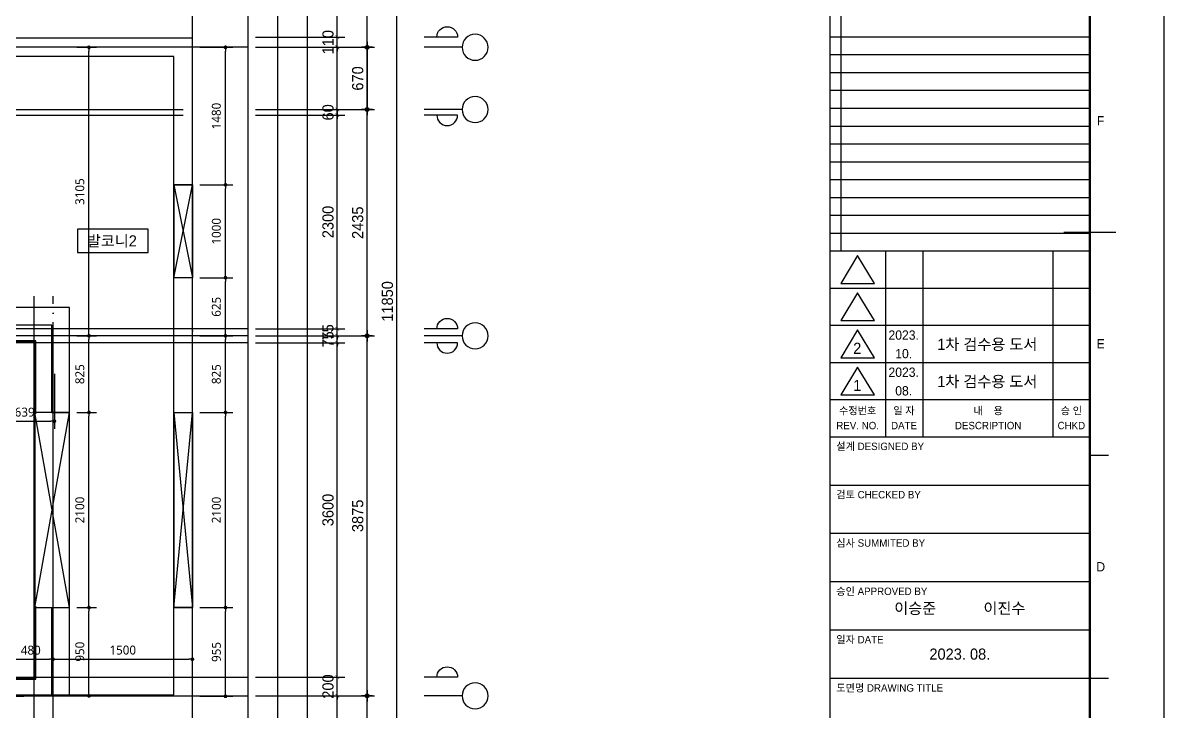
# Model space of a CAD drawing. Header units: millimetres. Extents: x 0 to 92204, y -190080 to 23760.
# Drawn here: x 21352 to 33640, y -64554 to -57146 of the extents above; entities that cross this region are included whole.
import ezdxf
from ezdxf.enums import TextEntityAlignment as Align

# ---------------------------------------------------------------- set-up
doc = ezdxf.new("R2010")
doc.units = ezdxf.units.MM
doc.header["$LTSCALE"] = 100
doc.linetypes.add('AUDIT_D_220706163347-0', pattern=[0])
doc.linetypes.add('CEN', pattern=[62, 60, -1, 0, -1])
doc.layers.get('defpoints').update_dxf_attribs({"color": 139})
for name, color, linetype in [('A-치수', 7, 'AUDIT_D_220706163347-0'), ('AA-BORD-FORM', 7, 'Continuous'), ('AA-BORD-TEXT', 3, 'Continuous'), ('AA-XXXX-DIMS', 7, 'Continuous'), ('CEN_CON', 1, 'CEN'), ('CEN_WALL', 12, 'CEN'), ('CONC', 2, 'Continuous'), ('DIM', 7, 'AUDIT_D_220706163347-0'), ('ELE3_CON', 7, 'Continuous'), ('MC', 135, 'Continuous'), ('sheet-안양진흥$0$AA-BORD-TEXT', 3, 'Continuous'), ('WAL', 3, 'Continuous'), ('WAL_DRY', 7, 'Continuous'), ('실명', 3, 'AUDIT_D_220706163347-0'), ('실명박스', 7, 'AUDIT_D_220706163347-0'), ('창호-open', 4, 'Continuous')]:
    doc.layers.add(name, color=color, linetype=linetype)
doc.styles.add('HAUD01', font='Dotum.ttf')
doc.styles.add('sheet-안양진흥$0$HAUD01', font='Dotum.ttf')
doc.styles.add('맑은 고딕', font='malgun.ttf')
doc.styles.add('맑은고딕', font='malgun.ttf', dxfattribs={"width": 0.9})
doc.dimstyles.new('DIM_40', dxfattribs={"dimscale": 40, "dimtxt": 3, "dimasz": 1, "dimexe": 2, "dimexo": 2, "dimgap": 1, "dimtad": 1, "dimdec": 0, "dimzin": 0, "dimdsep": 46, "dimtxsty": '맑은고딕', "dimblk1": 'DIMDOT', "dimblk2": 'DIMDOT', "dimsah": 1, "dimcen": 0.09, "dimdle": 2, "dimclrd": 7, "dimclre": 7, "dimclrt": 3, "dimadec": 0, "dimazin": 0, "dimtfac": 1, "dimtdec": 0, "dimtix": 1, "dimtmove": 2, "dimatfit": 3, "dimldrblk": 'DIMDOT', "dimfxl": 2, "dimtolj": 1, "dimtzin": 0, "dimarcsym": 0})
doc.dimstyles.new('MCDIM_40', dxfattribs={"dimscale": 40, "dimtxt": 3, "dimasz": 1, "dimexe": 2, "dimexo": 2, "dimgap": 1, "dimtad": 1, "dimdec": 0, "dimzin": 0, "dimdsep": 46, "dimtxsty": '맑은고딕', "dimblk1": 'ARCHTICK', "dimblk2": 'ARCHTICK', "dimsah": 1, "dimcen": 0.09, "dimdle": 2, "dimclrd": 7, "dimclre": 7, "dimclrt": 3, "dimadec": 0, "dimazin": 0, "dimtfac": 1, "dimtdec": 0, "dimtix": 1, "dimtmove": 2, "dimatfit": 3, "dimldrblk": 'ARCHTICK', "dimfxl": 1, "dimtolj": 1, "dimtzin": 0, "dimarcsym": 0})
doc.dimstyles.new('NDIM40-in', dxfattribs={"dimscale": 40, "dimtxt": 2.4, "dimasz": 1, "dimexe": 2, "dimexo": 2, "dimgap": 1.2, "dimtad": 1, "dimdec": 0, "dimrnd": 0.25, "dimzin": 0, "dimdsep": 46, "dimtxsty": '맑은 고딕', "dimblk": 'DOT', "dimcen": 5, "dimclrd": 256, "dimclre": 256, "dimclrt": 3, "dimadec": 0, "dimazin": 0, "dimtfac": 1, "dimtdec": 0, "dimtix": 1, "dimtmove": 2, "dimatfit": 1, "dimldrblk": 'DIMDOT', "dimfxl": 0, "dimtolj": 1, "dimtzin": 0, "dimarcsym": 0})

# ---------------------------------------------------------------- blocks, each defined once
blk = doc.blocks.new('U-84B(기본)', base_point=(204212, -50485))
at = {"layer": 'CEN_CON'}
for p, q in [((219112, -50978), (219112, -38455)), ((219712, -41825), (214787, -41825)), ((217037, -48805), (219712, -48805))]:
    blk.add_line(p, q, dxfattribs=at)
at = {"layer": 'CEN_WALL'}
for p, q in [((215432, -42495), (219012, -42495)), ((217612, -50785), (217612, -44505)), ((219712, -44930), (214787, -44930)), ((214787, -48810), (217297, -48810))]:
    blk.add_line(p, q, dxfattribs=at)
at = {"layer": 'CONC'}
for p, q in [((219112, -41725), (216592, -41725)), ((219112, -43305), (219112, -41725)), ((218912, -41925), (215084, -41925)), ((218912, -43305), (218912, -41925)), ((219112, -43305), (218912, -43305)), ((218912, -45755), (218912, -44305)), ((219112, -44305), (218912, -44305)), ((219112, -45755), (219112, -44305)), ((218912, -45755), (219112, -45755)), ((218912, -48795), (218912, -47855)), ((218912, -47855), (219112, -47855)), ((219112, -50485), (219112, -47855)), ((217137, -48795), (218912, -48795))]:
    blk.add_line(p, q, dxfattribs=at)
at = {"layer": 'ELE3_CON'}
for p, q in [((218912, -43305), (218912, -44305)), ((219112, -43305), (219112, -44305)), ((218912, -45755), (218912, -47855))]:
    blk.add_line(p, q, dxfattribs=at)
at = {"layer": 'MC'}
for p, q in [((215432, -42555), (219012, -42555)), ((217407, -50785), (217407, -44505)), ((219712, -44855), (214787, -44855)), ((219712, -45005), (214787, -45005)), ((214787, -48605), (219712, -48605))]:
    blk.add_line(p, q, dxfattribs=at)
at = {"layer": 'WAL'}
for p, q in [((217787, -44625), (217167, -44625)), ((217787, -45755), (217787, -44625)), ((217597, -44815), (216977, -44815)), ((217597, -45755), (217597, -44815)), ((217597, -45755), (217787, -45755)), ((217597, -48795), (217597, -47855)), ((217597, -47855), (217787, -47855)), ((217787, -48795), (217787, -47855))]:
    blk.add_line(p, q, dxfattribs=at)
at = {"layer": 'WAL_DRY'}
for p, q in [((217427, -44985), (216817, -44985)), ((217417, -44995), (216817, -44995)), ((217417, -45770), (217417, -44995)), ((217427, -45770), (217427, -44985)), ((217417, -48615), (217417, -47840)), ((217427, -48625), (217427, -47840)), ((217122, -48615), (217417, -48615)), ((217122, -48625), (217427, -48625))]:
    blk.add_line(p, q, dxfattribs=at)
blk = doc.blocks.new('_ArchTick')
at = {"color": 0, "linetype": 'ByBlock', "const_width": 0.15}
blk.add_lwpolyline([(-0.5, -0.5), (0.5, 0.5)], dxfattribs=at)
blk = doc.blocks.new('*D2497')
at = {"layer": 'defpoints', "color": 0, "transparency": 16777216}
for p in [(23778, -84199), (23778, -84274), (24738, -84199)]:
    blk.add_point(p, dxfattribs=at)
at = {"layer": 'DIM', "color": 7, "lineweight": -2, "transparency": 16777216}
for p, q in [((24738, -84199), (24738, -84159)), ((23858, -84199), (24818, -84199)), ((23858, -84274), (24818, -84274)), ((24738, -84274), (24738, -84199)), ((24738, -84274), (24738, -84314))]:
    blk.add_line(p, q, dxfattribs=at)
at = {"layer": 'DIM', "color": 7, "lineweight": -2, "transparency": 16777216, "xscale": 40, "yscale": 40, "zscale": 40}
for p, rotation in [((24738, -84199), 270), ((24738, -84274), 90)]:
    blk.add_blockref('_ArchTick', p, dxfattribs=dict(at, rotation=rotation))
at = {"layer": 'DIM', "color": 3, "transparency": 16777216, "insert": (24638, -84237), "char_height": 120, "attachment_point": 5, "rotation": 90, "style": 'HAUD01'}
blk.add_mtext('\\A1;75', dxfattribs=at)
blk = doc.blocks.new('*D2498')
at = {"layer": 'defpoints', "color": 0, "transparency": 16777216}
for p in [(23778, -81899), (24738, -81899), (23778, -84199)]:
    blk.add_point(p, dxfattribs=at)
at = {"layer": 'DIM', "color": 7, "lineweight": -2, "transparency": 16777216}
for p, q in [((24738, -84279), (24738, -81819)), ((23858, -81899), (24818, -81899)), ((23858, -84199), (24818, -84199))]:
    blk.add_line(p, q, dxfattribs=at)
at = {"layer": 'DIM', "color": 7, "lineweight": -2, "transparency": 16777216, "xscale": 40, "yscale": 40, "zscale": 40}
for p, rotation in [((24738, -81899), 90), ((24738, -84199), 270)]:
    blk.add_blockref('_ArchTick', p, dxfattribs=dict(at, rotation=rotation))
at = {"layer": 'DIM', "color": 3, "transparency": 16777216, "insert": (24638, -83049), "char_height": 120, "attachment_point": 5, "rotation": 90, "style": 'HAUD01'}
blk.add_mtext('\\A1;2300', dxfattribs=at)
blk = doc.blocks.new('*D2499')
at = {"layer": 'defpoints', "color": 0, "transparency": 16777216}
for p in [(23778, -81839), (23778, -81899), (24738, -81899)]:
    blk.add_point(p, dxfattribs=at)
at = {"layer": 'DIM', "color": 7, "lineweight": -2, "transparency": 16777216}
for p, q in [((24738, -81839), (24738, -81799)), ((23858, -81839), (24818, -81839)), ((23858, -81899), (24818, -81899)), ((24738, -81839), (24738, -81899)), ((24738, -81899), (24738, -81939))]:
    blk.add_line(p, q, dxfattribs=at)
at = {"layer": 'DIM', "color": 7, "lineweight": -2, "transparency": 16777216, "xscale": 40, "yscale": 40, "zscale": 40}
for p, rotation in [((24738, -81839), 270), ((24738, -81899), 90)]:
    blk.add_blockref('_ArchTick', p, dxfattribs=dict(at, rotation=rotation))
at = {"layer": 'DIM', "color": 3, "transparency": 16777216, "insert": (24638, -81869), "char_height": 120, "attachment_point": 5, "rotation": 90, "style": 'HAUD01'}
blk.add_mtext('\\A1;60', dxfattribs=at)
blk = doc.blocks.new('DIMDOT')
at = {"layer": 'AA-XXXX-DIMS'}
for p, q in [((-1.5, 0), (1.5, 0)), ((0, -1.5), (0, 1.5))]:
    blk.add_line(p, q, dxfattribs=at)
for radius in [0.5, 0.25]:
    blk.add_circle((0, 0), radius, dxfattribs=at)
blk = doc.blocks.new('*D2500')
at = {"layer": 'defpoints', "color": 0, "transparency": 16777216}
for p in [(23778, -81169), (23778, -81839), (25058, -81839)]:
    blk.add_point(p, dxfattribs=at)
at = {"layer": 'DIM', "color": 7, "lineweight": -2, "transparency": 16777216}
for p, q in [((23858, -81169), (25138, -81169)), ((25058, -81209), (25058, -81799)), ((23858, -81839), (25138, -81839))]:
    blk.add_line(p, q, dxfattribs=at)
at = {"layer": 'DIM', "color": 7, "lineweight": -2, "transparency": 16777216, "xscale": 40, "yscale": 40, "zscale": 40}
for p, rotation in [((25058, -81169), 90), ((25058, -81839), 270)]:
    blk.add_blockref('DIMDOT', p, dxfattribs=dict(at, rotation=rotation))
at = {"layer": 'DIM', "color": 3, "transparency": 16777216, "insert": (24958, -81504), "char_height": 120, "attachment_point": 5, "rotation": 90, "style": 'HAUD01'}
blk.add_mtext('\\A1;670', dxfattribs=at)
blk = doc.blocks.new('중심')
at = {"layer": 'DIM'}
blk.add_line((-350, 0), (0, 0), dxfattribs=at)
blk.add_circle((-470, 0), 120, dxfattribs=at)
blk = doc.blocks.new('*D2501')
at = {"layer": 'defpoints', "color": 0, "transparency": 16777216}
for p in [(23778, -81059), (24738, -81059), (23778, -81169)]:
    blk.add_point(p, dxfattribs=at)
at = {"layer": 'DIM', "color": 7, "lineweight": -2, "transparency": 16777216}
for p, q in [((23858, -81059), (24818, -81059)), ((24738, -81059), (24738, -81019)), ((24738, -81169), (24738, -81059)), ((23858, -81169), (24818, -81169)), ((24738, -81169), (24738, -81209))]:
    blk.add_line(p, q, dxfattribs=at)
at = {"layer": 'DIM', "color": 7, "lineweight": -2, "transparency": 16777216, "xscale": 40, "yscale": 40, "zscale": 40}
for p, rotation in [((24738, -81059), 270), ((24738, -81169), 90)]:
    blk.add_blockref('_ArchTick', p, dxfattribs=dict(at, rotation=rotation))
at = {"layer": 'DIM', "color": 3, "transparency": 16777216, "insert": (24638, -81114), "char_height": 120, "attachment_point": 5, "rotation": 90, "style": 'HAUD01'}
blk.add_mtext('\\A1;110', dxfattribs=at)
blk = doc.blocks.new('*D2502')
at = {"layer": 'defpoints', "color": 0, "transparency": 16777216}
for p in [(23778, -79019), (24738, -79019), (23778, -81059)]:
    blk.add_point(p, dxfattribs=at)
at = {"layer": 'DIM', "color": 7, "lineweight": -2, "transparency": 16777216}
for p, q in [((24738, -81139), (24738, -78939)), ((23858, -79019), (24818, -79019)), ((23858, -81059), (24818, -81059))]:
    blk.add_line(p, q, dxfattribs=at)
at = {"layer": 'DIM', "color": 7, "lineweight": -2, "transparency": 16777216, "xscale": 40, "yscale": 40, "zscale": 40}
for p, rotation in [((24738, -79019), 90), ((24738, -81059), 270)]:
    blk.add_blockref('_ArchTick', p, dxfattribs=dict(at, rotation=rotation))
at = {"layer": 'DIM', "color": 3, "transparency": 16777216, "insert": (24638, -80039), "char_height": 120, "attachment_point": 5, "rotation": 90, "style": 'HAUD01'}
blk.add_mtext('\\A1;2040', dxfattribs=at)
blk = doc.blocks.new('*D2767')
at = {"layer": 'defpoints', "color": 0, "transparency": 16777216}
for p in [(23778, -77979), (25378, -77979), (23778, -89829)]:
    blk.add_point(p, dxfattribs=at)
at = {"layer": 'DIM', "color": 7, "lineweight": -2, "transparency": 16777216}
for p, q in [((23858, -77979), (25458, -77979)), ((25378, -89789), (25378, -78019)), ((23858, -89829), (25458, -89829))]:
    blk.add_line(p, q, dxfattribs=at)
at = {"layer": 'DIM', "color": 7, "lineweight": -2, "transparency": 16777216, "xscale": 40, "yscale": 40, "zscale": 40}
for p, rotation in [((25378, -77979), 90), ((25378, -89829), 270)]:
    blk.add_blockref('DIMDOT', p, dxfattribs=dict(at, rotation=rotation))
at = {"layer": 'DIM', "color": 3, "transparency": 16777216, "insert": (25278, -83904), "char_height": 120, "attachment_point": 5, "rotation": 90, "style": 'HAUD01'}
blk.add_mtext('\\A1;11850', dxfattribs=at)
blk = doc.blocks.new('*D2768')
at = {"layer": 'defpoints', "color": 0, "transparency": 16777216}
for p in [(23778, -88149), (25058, -88149), (23778, -89829)]:
    blk.add_point(p, dxfattribs=at)
at = {"layer": 'DIM', "color": 7, "lineweight": -2, "transparency": 16777216}
for p, q in [((23858, -88149), (25138, -88149)), ((25058, -89789), (25058, -88189)), ((23858, -89829), (25138, -89829))]:
    blk.add_line(p, q, dxfattribs=at)
at = {"layer": 'DIM', "color": 7, "lineweight": -2, "transparency": 16777216, "xscale": 40, "yscale": 40, "zscale": 40}
for p, rotation in [((25058, -88149), 90), ((25058, -89829), 270)]:
    blk.add_blockref('DIMDOT', p, dxfattribs=dict(at, rotation=rotation))
at = {"layer": 'DIM', "color": 3, "transparency": 16777216, "insert": (24958, -88989), "char_height": 120, "attachment_point": 5, "rotation": 90, "style": 'HAUD01'}
blk.add_mtext('\\A1;1680', dxfattribs=at)
blk = doc.blocks.new('*D2769')
at = {"layer": 'defpoints', "color": 0, "transparency": 16777216}
for p in [(23778, -84274), (25058, -84274), (23778, -88149)]:
    blk.add_point(p, dxfattribs=at)
at = {"layer": 'DIM', "color": 7, "lineweight": -2, "transparency": 16777216}
for p, q in [((23858, -84274), (25138, -84274)), ((25058, -88109), (25058, -84314)), ((23858, -88149), (25138, -88149))]:
    blk.add_line(p, q, dxfattribs=at)
at = {"layer": 'DIM', "color": 7, "lineweight": -2, "transparency": 16777216, "xscale": 40, "yscale": 40, "zscale": 40}
for p, rotation in [((25058, -84274), 90), ((25058, -88149), 270)]:
    blk.add_blockref('DIMDOT', p, dxfattribs=dict(at, rotation=rotation))
at = {"layer": 'DIM', "color": 3, "transparency": 16777216, "insert": (24958, -86212), "char_height": 120, "attachment_point": 5, "rotation": 90, "style": 'HAUD01'}
blk.add_mtext('\\A1;3875', dxfattribs=at)
blk = doc.blocks.new('*D2770')
at = {"layer": 'defpoints', "color": 0, "transparency": 16777216}
for p in [(23778, -81839), (25058, -81839), (23778, -84274)]:
    blk.add_point(p, dxfattribs=at)
at = {"layer": 'DIM', "color": 7, "lineweight": -2, "transparency": 16777216}
for p, q in [((23858, -81839), (25138, -81839)), ((25058, -84234), (25058, -81879)), ((23858, -84274), (25138, -84274))]:
    blk.add_line(p, q, dxfattribs=at)
at = {"layer": 'DIM', "color": 7, "lineweight": -2, "transparency": 16777216, "xscale": 40, "yscale": 40, "zscale": 40}
for p, rotation in [((25058, -81839), 90), ((25058, -84274), 270)]:
    blk.add_blockref('DIMDOT', p, dxfattribs=dict(at, rotation=rotation))
at = {"layer": 'DIM', "color": 3, "transparency": 16777216, "insert": (24958, -83057), "char_height": 120, "attachment_point": 5, "rotation": 90, "style": 'HAUD01'}
blk.add_mtext('\\A1;2435', dxfattribs=at)
blk = doc.blocks.new('*D2771')
at = {"layer": 'defpoints', "color": 0, "transparency": 16777216}
for p in [(23778, -78884), (25058, -78884), (23778, -81169)]:
    blk.add_point(p, dxfattribs=at)
at = {"layer": 'DIM', "color": 7, "lineweight": -2, "transparency": 16777216}
for p, q in [((23858, -78884), (25138, -78884)), ((25058, -81129), (25058, -78924)), ((23858, -81169), (25138, -81169))]:
    blk.add_line(p, q, dxfattribs=at)
at = {"layer": 'DIM', "color": 7, "lineweight": -2, "transparency": 16777216, "xscale": 40, "yscale": 40, "zscale": 40}
for p, rotation in [((25058, -78884), 90), ((25058, -81169), 270)]:
    blk.add_blockref('DIMDOT', p, dxfattribs=dict(at, rotation=rotation))
at = {"layer": 'DIM', "color": 3, "transparency": 16777216, "insert": (24958, -80027), "char_height": 120, "attachment_point": 5, "rotation": 90, "style": 'HAUD01'}
blk.add_mtext('\\A1;2285', dxfattribs=at)
blk = doc.blocks.new('*D2773')
at = {"layer": 'defpoints', "color": 0, "transparency": 16777216}
for p in [(23778, -87949), (24738, -87949), (23778, -88149)]:
    blk.add_point(p, dxfattribs=at)
at = {"layer": 'DIM', "color": 7, "lineweight": -2, "transparency": 16777216}
for p, q in [((23858, -87949), (24818, -87949)), ((24738, -87949), (24738, -87909)), ((24738, -88149), (24738, -87949)), ((23858, -88149), (24818, -88149)), ((24738, -88149), (24738, -88189))]:
    blk.add_line(p, q, dxfattribs=at)
at = {"layer": 'DIM', "color": 7, "lineweight": -2, "transparency": 16777216, "xscale": 40, "yscale": 40, "zscale": 40}
for p, rotation in [((24738, -87949), 270), ((24738, -88149), 90)]:
    blk.add_blockref('_ArchTick', p, dxfattribs=dict(at, rotation=rotation))
at = {"layer": 'DIM', "color": 3, "transparency": 16777216, "insert": (24638, -88049), "char_height": 120, "attachment_point": 5, "rotation": 90, "style": 'HAUD01'}
blk.add_mtext('\\A1;200', dxfattribs=at)
blk = doc.blocks.new('*D2774')
at = {"layer": 'defpoints', "color": 0, "transparency": 16777216}
for p in [(23778, -84349), (24738, -84349), (23778, -87949)]:
    blk.add_point(p, dxfattribs=at)
at = {"layer": 'DIM', "color": 7, "lineweight": -2, "transparency": 16777216}
for p, q in [((24738, -88029), (24738, -84269)), ((23858, -84349), (24818, -84349)), ((23858, -87949), (24818, -87949))]:
    blk.add_line(p, q, dxfattribs=at)
at = {"layer": 'DIM', "color": 7, "lineweight": -2, "transparency": 16777216, "xscale": 40, "yscale": 40, "zscale": 40}
for p, rotation in [((24738, -84349), 90), ((24738, -87949), 270)]:
    blk.add_blockref('_ArchTick', p, dxfattribs=dict(at, rotation=rotation))
at = {"layer": 'DIM', "color": 3, "transparency": 16777216, "insert": (24638, -86149), "char_height": 120, "attachment_point": 5, "rotation": 90, "style": 'HAUD01'}
blk.add_mtext('\\A1;3600', dxfattribs=at)
blk = doc.blocks.new('*D2775')
at = {"layer": 'defpoints', "color": 0, "transparency": 16777216}
for p in [(23778, -84274), (24738, -84274), (23778, -84349)]:
    blk.add_point(p, dxfattribs=at)
at = {"layer": 'DIM', "color": 7, "lineweight": -2, "transparency": 16777216}
for p, q in [((23858, -84274), (24818, -84274)), ((24738, -84274), (24738, -84234)), ((24738, -84349), (24738, -84274)), ((23858, -84349), (24818, -84349)), ((24738, -84349), (24738, -84389))]:
    blk.add_line(p, q, dxfattribs=at)
at = {"layer": 'DIM', "color": 7, "lineweight": -2, "transparency": 16777216, "xscale": 40, "yscale": 40, "zscale": 40}
for p, rotation in [((24738, -84274), 270), ((24738, -84349), 90)]:
    blk.add_blockref('_ArchTick', p, dxfattribs=dict(at, rotation=rotation))
at = {"layer": 'DIM', "color": 3, "transparency": 16777216, "insert": (24638, -84312), "char_height": 120, "attachment_point": 5, "rotation": 90, "style": 'HAUD01'}
blk.add_mtext('\\A1;75', dxfattribs=at)
blk = doc.blocks.new('XR-FORM 청주월명')
at = {"layer": 'AA-BORD-FORM', "color": 2}
for p, q in [((751, 577), (751, 17)), ((814, 297), (828, 297)), ((821, 237), (826, 237)), ((821, 177), (826, 177))]:
    blk.add_line(p, q, dxfattribs=at)
at = {"layer": 'AA-BORD-FORM', "color": 3}
for p, q in [((751, 292), (821, 292)), ((766, 292), (766, 282)), ((776, 292), (776, 282)), ((811, 292), (811, 282)), ((751, 282), (821, 282)), ((766, 282), (766, 272)), ((776, 282), (776, 272)), ((811, 282), (811, 272)), ((751, 272), (821, 272)), ((766, 272), (766, 262)), ((776, 272), (776, 262)), ((811, 272), (811, 262)), ((751, 262), (821, 262)), ((766, 262), (766, 252)), ((776, 262), (776, 252)), ((811, 262), (811, 252)), ((751, 252), (821, 252)), ((766, 252), (766, 242)), ((776, 252), (776, 242)), ((811, 252), (811, 242)), ((751, 242), (821, 242)), ((751, 229), (821, 229)), ((751, 216), (821, 216)), ((751, 203), (821, 203)), ((751, 190), (821, 190)), ((751, 177), (821, 177))]:
    blk.add_line(p, q, dxfattribs=at)
at = {"layer": 'AA-BORD-FORM', "color": 1}
blk.add_lwpolyline([(0, 0), (841, 0), (841, 594), (0, 594)], close=True, dxfattribs=at)
at = {"layer": 'AA-BORD-FORM', "color": 2, "const_width": 0.682}
blk.add_lwpolyline([(21, 17), (21, 577), (821, 577), (821, 17)], close=True, dxfattribs=at)
at = {"layer": 'AA-BORD-FORM', "color": 7}
for points in [[(763, 283.24), (758.5, 290.74), (754, 283.24)], [(763, 273.24), (758.5, 280.74), (754, 273.24)], [(763, 263.24), (758.5, 270.74), (754, 263.24)], [(763, 253.24), (758.5, 260.74), (754, 253.24)], [(763, 253.24), (758.5, 260.74), (754, 253.24)]]:
    blk.add_lwpolyline(points, close=True, dxfattribs=at)
at = {"layer": 'defpoints'}
for p, q in [((754, 436), (754, 292)), ((751, 349.6), (821, 349.6)), ((751, 344.8), (821, 344.8)), ((751, 340), (821, 340)), ((751, 335.2), (821, 335.2)), ((751, 330.4), (821, 330.4)), ((751, 325.6), (821, 325.6)), ((751, 320.8), (821, 320.8)), ((751, 316), (821, 316)), ((751, 311.2), (821, 311.2)), ((751, 306.4), (821, 306.4)), ((751, 301.6), (821, 301.6)), ((751, 296.8), (821, 296.8))]:
    blk.add_line(p, q, dxfattribs=at)
at = {"layer": 'AA-BORD-TEXT', "color": 7, "style": 'HAUD01'}
for s, p in [('F', (823.89, 327)), ('E', (823.89, 267)), ('D', (823.93, 207))]:
    blk.add_text(s, height=2.5, dxfattribs=at).set_placement(p, align=Align.MIDDLE_CENTER)
at = {"layer": 'AA-BORD-TEXT', "color": 3, "style": 'HAUD01'}
for s, height, rotation, p in [('수정번호', 2, 360, (758.5, 249)), ('일 자', 2, 360, (770.98, 249)), ('내    용', 2, 360, (793.62, 249)), ('승 인', 2, 360, (816.02, 249)), ('REV. NO.', 2, 360, (758.5, 245)), ('DATE', 2, 360, (770.98, 245)), ('DESCRIPTION', 2, 360, (793.62, 245)), ('CHKD', 2, 360, (816.02, 245)), ('이승준', 3, 0, (774, 195.82)), ('이진수', 3, 0, (798, 195.82)), ('2023. 08.', 3, 0, (786, 183.5))]:
    blk.add_text(s, height=height, rotation=rotation, dxfattribs=at).set_placement(p, align=Align.MIDDLE_CENTER)
for s, p in [('설계 DESIGNED BY', (752.75, 238.4)), ('검토 CHECKED BY', (752.75, 225.4)), ('심사 SUMMITED BY', (752.75, 212.4)), ('승인 APPROVED BY', (752.75, 199.4)), ('일자 DATE', (752.75, 186.4)), ('도면명 DRAWING TITLE', (752.75, 173.4))]:
    blk.add_text(s, height=2, rotation=360, dxfattribs=at).set_placement(p)
at = {"layer": 'sheet-안양진흥$0$AA-BORD-TEXT', "style": 'sheet-안양진흥$0$HAUD01'}
for s, height, p in [('2023.', 2.5, (770.89, 269.35)), ('2', 3, (758.39, 265.79)), ('1차 검수용 도서', 3, (793.39, 266.85)), ('10.', 2.5, (770.89, 264.35)), ('2023.', 2.5, (770.89, 259.35)), ('1차 검수용 도서', 3, (793.39, 256.85)), ('1', 3, (758.39, 255.79)), ('08.', 2.5, (770.89, 254.35))]:
    blk.add_text(s, height=height, dxfattribs=at).set_placement(p, align=Align.MIDDLE_CENTER)
blk = doc.blocks.new('_Dot')
at = {"color": 0, "linetype": 'ByBlock', "lineweight": -2}
blk.add_line((-0.5, 0), (-1, 0), dxfattribs=at)
at = {"color": 0, "linetype": 'ByBlock', "const_width": 0.5}
blk.add_lwpolyline([(-0.25, 0, 1), (0.25, 0, 1)], format="xyb", close=True, dxfattribs=at)
blk = doc.blocks.new('*D649')
at = {"layer": 'defpoints', "color": 0, "transparency": 16777216}
for p in [(21678, -63995), (21198, -64394), (21678, -64394)]:
    blk.add_point(p, dxfattribs=at)
at = {"layer": 'DIM', "lineweight": -2, "transparency": 16777216}
for p, q in [((21198, -64314), (21198, -63915)), ((21238, -63995), (21638, -63995)), ((21678, -64314), (21678, -63915))]:
    blk.add_line(p, q, dxfattribs=at)
at = {"layer": 'DIM', "lineweight": -2, "transparency": 16777216, "xscale": 40, "yscale": 40, "zscale": 40, "rotation": 180}
blk.add_blockref('_Dot', (21198, -63995), dxfattribs=at)
at = {"layer": 'DIM', "lineweight": -2, "transparency": 16777216, "xscale": 40, "yscale": 40, "zscale": 40}
blk.add_blockref('_Dot', (21678, -63995), dxfattribs=at)
at = {"layer": 'DIM', "color": 3, "transparency": 16777216, "insert": (21438, -63898), "char_height": 96, "attachment_point": 5, "style": '맑은 고딕'}
blk.add_mtext('\\A1;480', dxfattribs=at)
blk = doc.blocks.new('*D650')
at = {"layer": 'defpoints', "color": 0, "transparency": 16777216}
for p in [(23178, -63995), (21678, -64394), (23178, -64394)]:
    blk.add_point(p, dxfattribs=at)
at = {"layer": 'DIM', "lineweight": -2, "transparency": 16777216}
for p, q in [((21678, -64314), (21678, -63915)), ((21718, -63995), (23138, -63995)), ((23178, -64314), (23178, -63915))]:
    blk.add_line(p, q, dxfattribs=at)
at = {"layer": 'DIM', "lineweight": -2, "transparency": 16777216, "xscale": 40, "yscale": 40, "zscale": 40, "rotation": 180}
blk.add_blockref('_Dot', (21678, -63995), dxfattribs=at)
at = {"layer": 'DIM', "lineweight": -2, "transparency": 16777216, "xscale": 40, "yscale": 40, "zscale": 40}
blk.add_blockref('_Dot', (23178, -63995), dxfattribs=at)
at = {"layer": 'DIM', "color": 3, "transparency": 16777216, "insert": (22428, -63897), "char_height": 96, "attachment_point": 5, "style": '맑은 고딕'}
blk.add_mtext('\\A1;1500', dxfattribs=at)
blk = doc.blocks.new('*D687')
at = {"layer": 'defpoints', "color": 0, "transparency": 16777216}
for p in [(23178, -63439), (23534, -63439), (23178, -64394)]:
    blk.add_point(p, dxfattribs=at)
at = {"layer": 'DIM', "lineweight": -2, "transparency": 16777216}
for p, q in [((23258, -63439), (23614, -63439)), ((23534, -64354), (23534, -63479)), ((23258, -64394), (23614, -64394))]:
    blk.add_line(p, q, dxfattribs=at)
at = {"layer": 'DIM', "lineweight": -2, "transparency": 16777216, "xscale": 40, "yscale": 40, "zscale": 40}
for p, rotation in [((23534, -63439), 90), ((23534, -64394), 270)]:
    blk.add_blockref('_Dot', p, dxfattribs=dict(at, rotation=rotation))
at = {"layer": 'DIM', "color": 3, "transparency": 16777216, "insert": (23436, -63917), "char_height": 96, "attachment_point": 5, "rotation": 90, "style": '맑은 고딕'}
blk.add_mtext('\\A1;955', dxfattribs=at)
blk = doc.blocks.new('*D688')
at = {"layer": 'defpoints', "color": 0, "transparency": 16777216}
for p in [(23178, -61339), (23534, -61339), (23178, -63439)]:
    blk.add_point(p, dxfattribs=at)
at = {"layer": 'DIM', "lineweight": -2, "transparency": 16777216}
for p, q in [((23258, -61339), (23614, -61339)), ((23534, -63399), (23534, -61379)), ((23258, -63439), (23614, -63439))]:
    blk.add_line(p, q, dxfattribs=at)
at = {"layer": 'DIM', "lineweight": -2, "transparency": 16777216, "xscale": 40, "yscale": 40, "zscale": 40}
for p, rotation in [((23534, -61339), 90), ((23534, -63439), 270)]:
    blk.add_blockref('_Dot', p, dxfattribs=dict(at, rotation=rotation))
at = {"layer": 'DIM', "color": 3, "transparency": 16777216, "insert": (23436, -62389), "char_height": 96, "attachment_point": 5, "rotation": 90, "style": '맑은 고딕'}
blk.add_mtext('\\A1;2100', dxfattribs=at)
blk = doc.blocks.new('*D689')
at = {"layer": 'defpoints', "color": 0, "transparency": 16777216}
for p in [(23178, -60514), (23534, -60514), (23178, -61339)]:
    blk.add_point(p, dxfattribs=at)
at = {"layer": 'DIM', "lineweight": -2, "transparency": 16777216}
for p, q in [((23258, -60514), (23614, -60514)), ((23534, -61299), (23534, -60554)), ((23258, -61339), (23614, -61339))]:
    blk.add_line(p, q, dxfattribs=at)
at = {"layer": 'DIM', "lineweight": -2, "transparency": 16777216, "xscale": 40, "yscale": 40, "zscale": 40}
for p, rotation in [((23534, -60514), 90), ((23534, -61339), 270)]:
    blk.add_blockref('_Dot', p, dxfattribs=dict(at, rotation=rotation))
at = {"layer": 'DIM', "color": 3, "transparency": 16777216, "insert": (23436, -60927), "char_height": 96, "attachment_point": 5, "rotation": 90, "style": '맑은 고딕'}
blk.add_mtext('\\A1;825', dxfattribs=at)
blk = doc.blocks.new('*D690')
at = {"layer": 'defpoints', "color": 0, "transparency": 16777216}
for p in [(23178, -59889), (23534, -59889), (23178, -60514)]:
    blk.add_point(p, dxfattribs=at)
at = {"layer": 'DIM', "lineweight": -2, "transparency": 16777216}
for p, q in [((23258, -59889), (23614, -59889)), ((23534, -60474), (23534, -59929)), ((23258, -60514), (23614, -60514))]:
    blk.add_line(p, q, dxfattribs=at)
at = {"layer": 'DIM', "lineweight": -2, "transparency": 16777216, "xscale": 40, "yscale": 40, "zscale": 40}
for p, rotation in [((23534, -59889), 90), ((23534, -60514), 270)]:
    blk.add_blockref('_Dot', p, dxfattribs=dict(at, rotation=rotation))
at = {"layer": 'DIM', "color": 3, "transparency": 16777216, "insert": (23436, -60202), "char_height": 96, "attachment_point": 5, "rotation": 90, "style": '맑은 고딕'}
blk.add_mtext('\\A1;625', dxfattribs=at)
blk = doc.blocks.new('*D691')
at = {"layer": 'defpoints', "color": 0, "transparency": 16777216}
for p in [(23178, -58889), (23534, -58889), (23178, -59889)]:
    blk.add_point(p, dxfattribs=at)
at = {"layer": 'DIM', "lineweight": -2, "transparency": 16777216}
for p, q in [((23258, -58889), (23614, -58889)), ((23534, -59849), (23534, -58929)), ((23258, -59889), (23614, -59889))]:
    blk.add_line(p, q, dxfattribs=at)
at = {"layer": 'DIM', "lineweight": -2, "transparency": 16777216, "xscale": 40, "yscale": 40, "zscale": 40}
for p, rotation in [((23534, -58889), 90), ((23534, -59889), 270)]:
    blk.add_blockref('_Dot', p, dxfattribs=dict(at, rotation=rotation))
at = {"layer": 'DIM', "color": 3, "transparency": 16777216, "insert": (23436, -59389), "char_height": 96, "attachment_point": 5, "rotation": 90, "style": '맑은 고딕'}
blk.add_mtext('\\A1;1000', dxfattribs=at)
blk = doc.blocks.new('*D692')
at = {"layer": 'defpoints', "color": 0, "transparency": 16777216}
for p in [(23178, -57409), (23534, -57409), (23178, -58889)]:
    blk.add_point(p, dxfattribs=at)
at = {"layer": 'DIM', "lineweight": -2, "transparency": 16777216}
for p, q in [((23258, -57409), (23614, -57409)), ((23534, -58849), (23534, -57449)), ((23258, -58889), (23614, -58889))]:
    blk.add_line(p, q, dxfattribs=at)
at = {"layer": 'DIM', "lineweight": -2, "transparency": 16777216, "xscale": 40, "yscale": 40, "zscale": 40}
for p, rotation in [((23534, -57409), 90), ((23534, -58889), 270)]:
    blk.add_blockref('_Dot', p, dxfattribs=dict(at, rotation=rotation))
at = {"layer": 'DIM', "color": 3, "transparency": 16777216, "insert": (23436, -58149), "char_height": 96, "attachment_point": 5, "rotation": 90, "style": '맑은 고딕'}
blk.add_mtext('\\A1;1480', dxfattribs=at)
blk = doc.blocks.new('*D699')
at = {"layer": 'defpoints', "color": 0, "transparency": 16777216}
for p in [(21053, -60844), (21692, -60844), (21692, -61434)]:
    blk.add_point(p, dxfattribs=at)
at = {"layer": 'DIM', "lineweight": -2, "transparency": 16777216}
for p, q in [((21053, -60924), (21053, -61514)), ((21692, -60924), (21692, -61514)), ((21093, -61434), (21652, -61434))]:
    blk.add_line(p, q, dxfattribs=at)
at = {"layer": 'DIM', "lineweight": -2, "transparency": 16777216, "xscale": 40, "yscale": 40, "zscale": 40, "rotation": 180}
blk.add_blockref('_Dot', (21053, -61434), dxfattribs=at)
at = {"layer": 'DIM', "lineweight": -2, "transparency": 16777216, "xscale": 40, "yscale": 40, "zscale": 40}
blk.add_blockref('_Dot', (21692, -61434), dxfattribs=at)
at = {"layer": 'DIM', "color": 3, "transparency": 16777216, "insert": (21372, -61336), "char_height": 96, "attachment_point": 5, "style": '맑은 고딕'}
blk.add_mtext('\\A1;639', dxfattribs=at)
blk = doc.blocks.new('*D708')
at = {"layer": 'defpoints', "color": 0, "transparency": 16777216}
for p in [(21853, -63439), (22064, -63439), (21853, -64389)]:
    blk.add_point(p, dxfattribs=at)
at = {"layer": 'DIM', "lineweight": -2, "transparency": 16777216}
for p, q in [((21933, -63439), (22144, -63439)), ((22064, -64349), (22064, -63479)), ((21933, -64389), (22144, -64389))]:
    blk.add_line(p, q, dxfattribs=at)
at = {"layer": 'DIM', "lineweight": -2, "transparency": 16777216, "xscale": 40, "yscale": 40, "zscale": 40}
for p, rotation in [((22064, -63439), 90), ((22064, -64389), 270)]:
    blk.add_blockref('_Dot', p, dxfattribs=dict(at, rotation=rotation))
at = {"layer": 'DIM', "color": 3, "transparency": 16777216, "insert": (21966, -63914), "char_height": 96, "attachment_point": 5, "rotation": 90, "style": '맑은 고딕'}
blk.add_mtext('\\A1;950', dxfattribs=at)
blk = doc.blocks.new('*D709')
at = {"layer": 'defpoints', "color": 0, "transparency": 16777216}
for p in [(21853, -61339), (22064, -61339), (21853, -63439)]:
    blk.add_point(p, dxfattribs=at)
at = {"layer": 'DIM', "lineweight": -2, "transparency": 16777216}
for p, q in [((21933, -61339), (22144, -61339)), ((22064, -63399), (22064, -61379)), ((21933, -63439), (22144, -63439))]:
    blk.add_line(p, q, dxfattribs=at)
at = {"layer": 'DIM', "lineweight": -2, "transparency": 16777216, "xscale": 40, "yscale": 40, "zscale": 40}
for p, rotation in [((22064, -61339), 90), ((22064, -63439), 270)]:
    blk.add_blockref('_Dot', p, dxfattribs=dict(at, rotation=rotation))
at = {"layer": 'DIM', "color": 3, "transparency": 16777216, "insert": (21966, -62389), "char_height": 96, "attachment_point": 5, "rotation": 90, "style": '맑은 고딕'}
blk.add_mtext('\\A1;2100', dxfattribs=at)
blk = doc.blocks.new('*D710')
at = {"layer": 'defpoints', "color": 0, "transparency": 16777216}
for p in [(21853, -60514), (22064, -60514), (21853, -61339)]:
    blk.add_point(p, dxfattribs=at)
at = {"layer": 'DIM', "lineweight": -2, "transparency": 16777216}
for p, q in [((21933, -60514), (22144, -60514)), ((22064, -61299), (22064, -60554)), ((21933, -61339), (22144, -61339))]:
    blk.add_line(p, q, dxfattribs=at)
at = {"layer": 'DIM', "lineweight": -2, "transparency": 16777216, "xscale": 40, "yscale": 40, "zscale": 40}
for p, rotation in [((22064, -60514), 90), ((22064, -61339), 270)]:
    blk.add_blockref('_Dot', p, dxfattribs=dict(at, rotation=rotation))
at = {"layer": 'DIM', "color": 3, "transparency": 16777216, "insert": (21966, -60927), "char_height": 96, "attachment_point": 5, "rotation": 90, "style": '맑은 고딕'}
blk.add_mtext('\\A1;825', dxfattribs=at)
blk = doc.blocks.new('*D711')
at = {"layer": 'defpoints', "color": 0, "transparency": 16777216}
for p in [(21853, -57409), (22064, -57409), (21853, -60514)]:
    blk.add_point(p, dxfattribs=at)
at = {"layer": 'DIM', "lineweight": -2, "transparency": 16777216}
for p, q in [((21933, -57409), (22144, -57409)), ((22064, -60474), (22064, -57449)), ((21933, -60514), (22144, -60514))]:
    blk.add_line(p, q, dxfattribs=at)
at = {"layer": 'DIM', "lineweight": -2, "transparency": 16777216, "xscale": 40, "yscale": 40, "zscale": 40}
for p, rotation in [((22064, -57409), 90), ((22064, -60514), 270)]:
    blk.add_blockref('_Dot', p, dxfattribs=dict(at, rotation=rotation))
at = {"layer": 'DIM', "color": 3, "transparency": 16777216, "insert": (21966, -58962), "char_height": 96, "attachment_point": 5, "rotation": 90, "style": '맑은 고딕'}
blk.add_mtext('\\A1;3105', dxfattribs=at)
blk = doc.blocks.new('DIM-1108')
at = {"layer": 'DIM'}
for points in [[(25809.2, -81059, -1), (26033.2, -81059), (25673.2, -81059)], [(25809.2, -81899, 1), (26033.2, -81899), (25673.2, -81899)], [(25809.2, -84199, -1), (26033.2, -84199), (25673.2, -84199)], [(25809.2, -84349, 1), (26033.2, -84349), (25673.2, -84349)], [(25809.2, -87949, -1), (26033.2, -87949), (25673.2, -87949)]]:
    blk.add_lwpolyline(points, format="xyb", dxfattribs=at)
at = {"layer": 'A-치수', "xscale": -1.166666666666666, "yscale": 1.166666666666666, "zscale": 1.166666666666666}
for p in [(25673.2, -81169), (25673.2, -81839), (25673.2, -84274), (25673.2, -88149)]:
    blk.add_blockref('중심', p, dxfattribs=at)
at = {"layer": 'DIM'}
for base, p1, p2, angle, dimstyle, override, picture, middle in [((25378.2, -77979), (23778.2, -89829), (23778.2, -77979), 270, 'DIM_40', {"dimscale": 40, "dimtxsty": 'HAUD01'}, '*D2767', (25278.1, -83904)), ((25058.2, -78884), (23778.2, -81169), (23778.2, -78884), 270, 'DIM_40', {"dimscale": 40, "dimtxsty": 'HAUD01'}, '*D2771', (24958.1, -80026.5)), ((24738.2, -79019), (23778.2, -81059), (23778.2, -79019), 270, 'MCDIM_40', {"dimtxsty": 'HAUD01'}, '*D2502', (24638.1, -80039)), ((24738.2, -81059), (23778.2, -81169), (23778.2, -81059), 270, 'MCDIM_40', {"dimtxsty": 'HAUD01'}, '*D2501', (24638.1, -81114)), ((25058.2, -81839), (23778.2, -81169), (23778.2, -81839), 90, 'DIM_40', {"dimscale": 40, "dimtxsty": 'HAUD01'}, '*D2500', (24958.1, -81504)), ((24738.2, -81899), (23778.2, -81839), (23778.2, -81899), 90, 'MCDIM_40', {"dimtxsty": 'HAUD01'}, '*D2499', (24638.1, -81869)), ((25058.2, -81839), (23778.2, -84274), (23778.2, -81839), 270, 'DIM_40', {"dimscale": 40, "dimtxsty": 'HAUD01'}, '*D2770', (24958.1, -83056.5)), ((24738.2, -81899), (23778.2, -84199), (23778.2, -81899), 270, 'MCDIM_40', {"dimtxsty": 'HAUD01'}, '*D2498', (24638.1, -83049)), ((24738.2, -84199), (23778.2, -84274), (23778.2, -84199), 270, 'MCDIM_40', {"dimtxsty": 'HAUD01'}, '*D2497', (24638.1, -84236.5)), ((25058.2, -84274), (23778.2, -88149), (23778.2, -84274), 270, 'DIM_40', {"dimscale": 40, "dimtxsty": 'HAUD01'}, '*D2769', (24958.1, -86211.5)), ((24738.2, -84274), (23778.2, -84349), (23778.2, -84274), 270, 'MCDIM_40', {"dimtxsty": 'HAUD01'}, '*D2775', (24638.1, -84311.5)), ((24738.2, -84349), (23778.2, -87949), (23778.2, -84349), 270, 'MCDIM_40', {"dimtxsty": 'HAUD01'}, '*D2774', (24638.1, -86149)), ((24738.2, -87949), (23778.2, -88149), (23778.2, -87949), 270, 'MCDIM_40', {"dimtxsty": 'HAUD01'}, '*D2773', (24638.1, -88049)), ((25058.2, -88149), (23778.2, -89829), (23778.2, -88149), 270, 'DIM_40', {"dimscale": 40, "dimtxsty": 'HAUD01'}, '*D2768', (24958.1, -88989))]:
    dim = blk.add_linear_dim(base=base, p1=p1, p2=p2, angle=angle, dimstyle=dimstyle, override=override, dxfattribs=at)
    dim.commit()
    dim.dimension.update_dxf_attribs({"geometry": picture, "text_midpoint": middle})

msp = doc.modelspace()

# ---------------------------------------------------------------- linework, layer by layer
at = {"layer": 'defpoints'}
for points in [[(5529.7, -51269.2), (5529.7, -67969), (25378.2, -67969), (25378.2, -51269.2)], [(5849.7, -51589.2), (5849.7, -67649), (25058.2, -67649), (25058.2, -51589.2)], [(6169.7, -51909.2), (6169.7, -67329), (24738.2, -67329), (24738.2, -51909.2)], [(6489.7, -52229.2), (6489.7, -67009), (24418.2, -67009), (24418.2, -52229.2)], [(6809.7, -52549.2), (6809.7, -66689), (24098.2, -66689), (24098.2, -52549.2)], [(7129.7, -52869.2), (7129.7, -66369), (23778.2, -66369), (23778.2, -52869.2)]]:
    msp.add_lwpolyline(points, close=True, dxfattribs=at)
at = {"layer": '실명박스'}
msp.add_lwpolyline([(21941.1, -59366.8), (21941.1, -59616.8), (22703.1, -59616.8), (22703.1, -59366.8)], close=True, dxfattribs=at)
at = {"layer": '창호-open'}
for p, q in [((22978.2, -59889), (23178.2, -58889)), ((22978.2, -58889), (23178.2, -59889)), ((21853.2, -63439), (21483.2, -61339)), ((21483.2, -63439), (21853.2, -61339)), ((22978.2, -63439), (23178.2, -61339)), ((22978.2, -61339), (23178.2, -63439))]:
    msp.add_line(p, q, dxfattribs=at)
for points in [[(22978.2, -58889), (23178.2, -58889), (23178.2, -59889), (22978.2, -59889)], [(21853.2, -63439), (21853.2, -61339), (21483.2, -61339), (21483.2, -63439)], [(22978.2, -61339), (23178.2, -61339), (23178.2, -63439), (22978.2, -63439)]]:
    msp.add_lwpolyline(points, close=True, dxfattribs=at)

# ---------------------------------------------------------------- block references
for name, p in [('DIM-1108', (0, 23760)), ('U-84B(기본)', (8278.2, -66069))]:
    msp.add_blockref(name, p)
at = {"xscale": 40, "yscale": 40, "zscale": 40}
msp.add_blockref('XR-FORM 청주월명', (0, -71280), dxfattribs=at)

# ---------------------------------------------------------------- texts
at = {"layer": '실명', "style": 'HAUD01'}
msp.add_text('발코니2', height=120, dxfattribs=at).set_placement((22310.4, -59490.9), align=Align.MIDDLE)

# ---------------------------------------------------------------- dimensions: what is measured, and where the dimension line sits
at = {"layer": 'DIM'}
for base, p1, p2, picture, middle in [((22064, -57409), (21853.2, -60514), (21853.2, -57409), '*D711', (21966.1, -58961.5)), ((23533.7, -57409), (23178.2, -58889), (23178.2, -57409), '*D692', (23435.8, -58149)), ((23533.7, -58889), (23178.2, -59889), (23178.2, -58889), '*D691', (23435.8, -59389)), ((23533.7, -59889), (23178.2, -60514), (23178.2, -59889), '*D690', (23436.1, -60201.5)), ((22064, -60514), (21853.2, -61339), (21853.2, -60514), '*D710', (21966.4, -60926.5)), ((23533.7, -60514), (23178.2, -61339), (23178.2, -60514), '*D689', (23436.1, -60926.5)), ((22064, -61339), (21853.2, -63439), (21853.2, -61339), '*D709', (21966.1, -62389)), ((23533.7, -61339), (23178.2, -63439), (23178.2, -61339), '*D688', (23435.8, -62389)), ((22064, -63439), (21853.2, -64389), (21853.2, -63439), '*D708', (21966.4, -63914)), ((23533.7, -63439), (23178.2, -64394), (23178.2, -63439), '*D687', (23436.1, -63916.5))]:
    dim = msp.add_linear_dim(base=base, p1=p1, p2=p2, angle=270, dimstyle='NDIM40-in', override={"dimscale": 40}, dxfattribs=at)
    dim.commit()
    dim.dimension.update_dxf_attribs({"geometry": picture, "text_midpoint": middle})
dim = msp.add_linear_dim(base=(21691.7352, -61433.7404), p1=(21053.2205, -60844.0246), p2=(21691.7352, -60844.0246), angle=180, dimstyle='NDIM40-in', dxfattribs=at)
dim.commit()
dim.dimension.update_dxf_attribs({"geometry": '*D699', "text_midpoint": (21372.4779, -61336.1426)})
for base, p1, p2, picture, middle in [((21678.2, -63995.3), (21198.2, -64394), (21678.2, -64394), '*D649', (21438.2, -63897.7)), ((23178.2, -63995.3), (21678.2, -64394), (23178.2, -64394), '*D650', (22428.2, -63897.4))]:
    dim = msp.add_linear_dim(base=base, p1=p1, p2=p2, dimstyle='NDIM40-in', override={"dimscale": 40}, dxfattribs=at)
    dim.commit()
    dim.dimension.update_dxf_attribs({"geometry": picture, "text_midpoint": middle})

doc.saveas('drawing.dxf')
